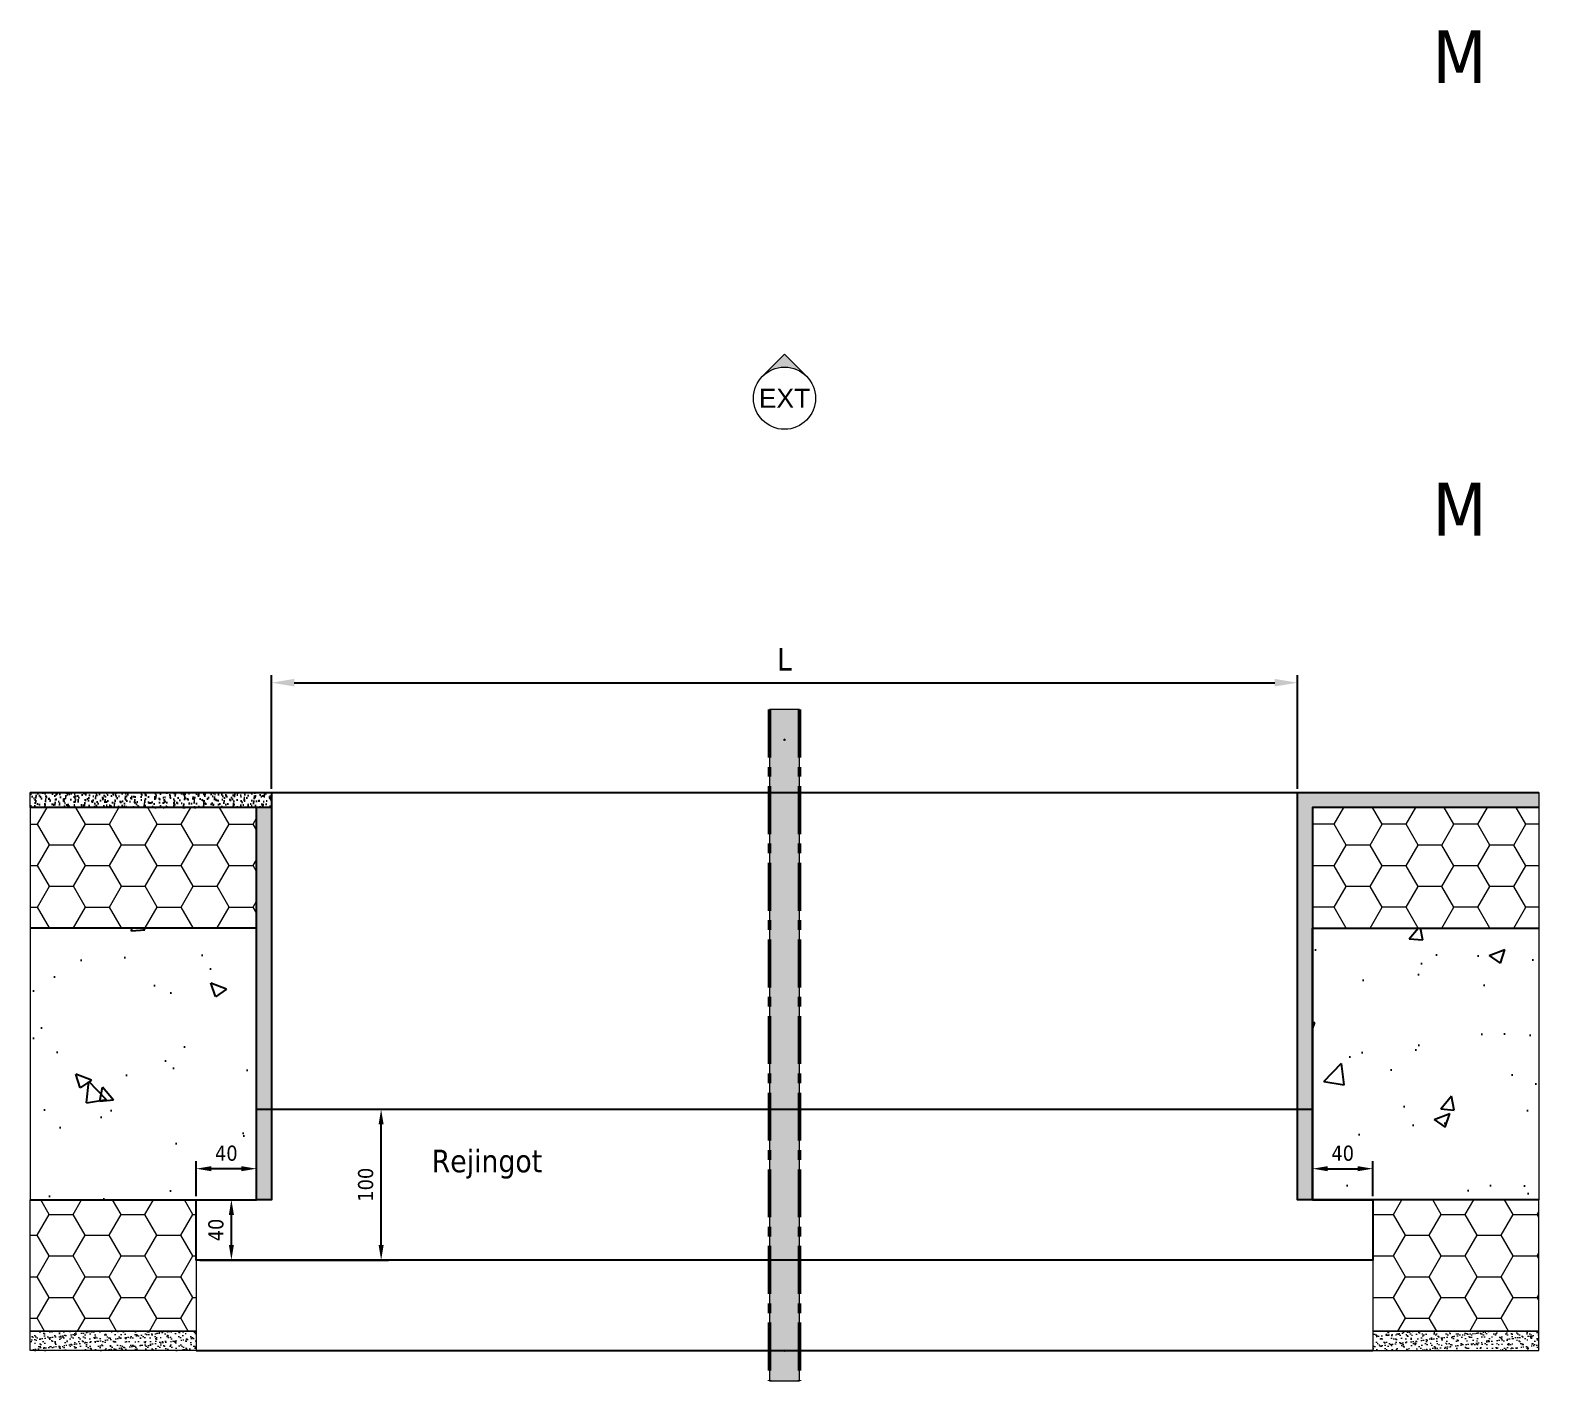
# Model space of a CAD drawing. Header units: millimetres. Extents: x -20000 to 230000, y -17405 to 25402.
# Drawn here: x 124517 to 125518, y 4028 to 4923 of the extents above; entities that cross this region are included whole.
import ezdxf
from ezdxf.enums import TextEntityAlignment as Align

# ---------------------------------------------------------------- set-up
doc = ezdxf.new("R2010")
doc.units = ezdxf.units.MM
doc.header["$PDMODE"] = 35
doc.header["$PDSIZE"] = 0.5
doc.linetypes.add('AXES', pattern=[50.800000000000004, 31.75, -6.35, 6.35, -6.35])
doc.layers.get('0').update_dxf_attribs({"lineweight": 13})
doc.layers.get('Defpoints').update_dxf_attribs({"true_color": 0xc2a584})
for name, color, linetype, lineweight in [('0 - 1 (validé)', 3, 'Continuous', 13), ('1 - Axe', 1, 'AXES', 0), ('1 - BETON', 251, 'Continuous', 25), ('1 - Cotation', 32, 'Continuous', 13), ('1 - Isolant', 132, 'Continuous', 13), ('1 - Platre', 252, 'Continuous', 13), ('1 - Texte', 7, 'Continuous', 13)]:
    doc.layers.add(name, color=color, linetype=linetype, lineweight=lineweight)
doc.layers.add('0 - Invisible', color=43, linetype='Continuous', lineweight=0, plot=False)
doc.layers.add('Non visible', color=163, linetype='Continuous', lineweight=25, plot=False)
doc.layers.add('1 - Cache', color=7, linetype='Continuous', lineweight=0, true_color=0xffffff)
doc.styles.get("Standard").update_dxf_attribs({"font": 'ARIALUNI.TTF'})
doc.styles.add('Texte Poralu', font='tahomabd.ttf')
doc.dimstyles.new('100 - 1000', dxfattribs={"dimtxt": 15, "dimasz": 15, "dimexe": 5, "dimexo": 2.5, "dimgap": 8, "dimtad": 1, "dimdec": 1, "dimtxsty": 'Texte Poralu', "dimcen": 10, "dimazin": 0, "dimtfac": 1, "dimtdec": 1, "dimtmove": 0, "dimatfit": 3, "dimfxl": 1, "dimarcsym": 0})
doc.dimstyles.new('30 - 1000', dxfattribs={"dimtxt": 10, "dimasz": 10, "dimexe": 5, "dimexo": 2.5, "dimgap": 5, "dimtad": 1, "dimdec": 1, "dimtxsty": 'Texte Poralu', "dimcen": 5, "dimazin": 0, "dimtfac": 1, "dimtdec": 1, "dimtmove": 0, "dimatfit": 3, "dimfxl": 1, "dimarcsym": 0})

# ---------------------------------------------------------------- blocks, each defined once
blk = doc.blocks.new('Cadre Coupe_Elev')
at = {"color": 7}
blk.add_attdef('REPERE_1', text='', height=300, dxfattribs=at).set_placement((1000, 9000), align=Align.MIDDLE_CENTER)
at = {"layer": '1 - Texte', "color": 7}
for tag, p in [('DEFINITION1', (5000, 1200)), ('DEFINITION2', (5000, 800))]:
    blk.add_attdef(tag, text='', height=250, dxfattribs=at).set_placement(p, align=Align.MIDDLE_CENTER)
at = {"layer": 'Non visible', "style": 'Texte Poralu'}
for p in [(5447.11721373623, 4905.799125232807), (5447.11721373623, 4605.799125232807)]:
    blk.add_attdef('REPERE_2', text='', height=35, dxfattribs=at).set_placement(p, align=Align.MIDDLE_LEFT)
blk = doc.blocks.new('*U441')
at = {"layer": '1 - Isolant'}
h = blk.add_hatch(dxfattribs=at)
h.set_pattern_fill('HONEY', color=256, scale=5, style=0)
h.set_pattern_definition([(0, (110.0000906813123, 79.99999999999812), (23.8125, 13.748153225), [15.875, -31.75]), (120, (110.0000906813123, 79.99999999999812), (-23.81249994797095, 13.74815331511695), [15.87499999999995, -31.7499999999999]), (59.99999999999999, (110.0000906813123, 79.99999999999812), (5.202904551637744e-08, 27.49630654011694), [-31.75, 15.875])])
h.paths.add_polyline_path([(-149.9999933903616, 0), (0, -9.094947017729282e-13), (-8.952838470577262e-13, 79.99999999999818), (-149.9999933903625, 79.99999999999906)])
at = {"layer": '0 - Invisible'}
blk.add_lwpolyline([(-149.9999933903625, 79.99999999999906), (-149.9999933903616, 0)], dxfattribs=at)
at = {"layer": '1 - Isolant'}
blk.add_lwpolyline([(-149.9999933903616, 0), (0, 0), (0, 0), (0, -9.094947017729282e-13), (-8.952838470577262e-13, 79.99999999999818), (-149.9999933903625, 79.99999999999906)], dxfattribs=at)
blk = doc.blocks.new('*U1415')
at = {"layer": '1 - Isolant'}
h = blk.add_hatch(dxfattribs=at)
h.set_pattern_fill('HONEY', color=256, scale=5)
h.set_pattern_definition([(0, (204.9999275225655, -1.4210854715202e-14), (23.8125, 13.748153225), [15.875, -31.75]), (120, (204.9999275225655, -1.4210854715202e-14), (-23.81249994797095, 13.74815331511695), [15.87499999999996, -31.74999999999992]), (59.99999999999999, (204.9999275225655, -1.4210854715202e-14), (5.202904551637744e-08, 27.49630654011694), [-31.75, 15.875])])
h.paths.add_polyline_path([(-149.9999999999709, -87.00000000000001), (-149.9999999999709, 0), (-40.00003610200655, 0), (-40.00003610200655, -87.00000000000001)])
at = {"layer": '1 - Platre'}
h = blk.add_hatch(dxfattribs=at)
h.set_pattern_fill('AR-SAND', color=256, scale=0.1)
h.set_pattern_definition([(37.50000000000001, (204.9999275225655, -1.4210854715202e-14), (-0.1600031295984046, 4.894132373293424), [0, -3.860800000000001, 0, -4.318000000000001, 0, -4.1275]), (7.499999999999999, (204.9999275225655, -1.4210854715202e-14), (4.495232831380027, 7.168251005683543), [0, -2.0828, 0, -3.4798, 0, -1.3335]), (327.5, (201.8757275225655, -1.4210854715202e-14), (7.90992370241458, 0.01437184678545691), [0, -1.27, 0, -4.572, 0, -5.969]), (317.5, (201.8757275225655, -1.4210854715202e-14), (7.635564524722972, 2.229293232572162), [0, -0.635, 0, -2.9972, 0, -3.429])])
h.paths.add_polyline_path([(-149.9999999999709, -100), (-149.9999999999709, -87.00000000000001), (-40.00003610200655, -87.00000000000001), (-40.00003610200655, -100)])
at = {"layer": '0 - Invisible'}
for points in [[(-149.9999999999709, -87.00000000000001), (-149.9999999999709, 0)], [(-149.9999999999709, -100), (-149.9999999999709, -87.00000000000001)]]:
    blk.add_lwpolyline(points, dxfattribs=at)
at = {"layer": '1 - Isolant'}
blk.add_lwpolyline([(-149.9999999999709, 0), (-40.00003610200655, 0), (-40.00003610200655, -87.00000000000001), (-149.9999999999709, -87.00000000000001)], dxfattribs=at)
at = {"layer": '1 - Platre'}
blk.add_lwpolyline([(-149.9999999999709, -87.00000000000001), (-40.00003610200655, -87.00000000000001), (-40.00003610200655, -100), (-149.9999999999709, -100)], dxfattribs=at)
blk = doc.blocks.new('*U1390')
at = {"layer": '1 - Isolant'}
h = blk.add_hatch(dxfattribs=at)
h.set_pattern_fill('HONEY', color=256, scale=5)
h.set_pattern_definition([(0, (79.99994836091537, -1.4210854715202e-14), (23.8125, 13.748153225), [15.875, -31.75]), (120, (79.99994836091537, -1.4210854715202e-14), (-23.81249994797095, 13.74815331511695), [15.87499999999996, -31.74999999999991]), (59.99999999999999, (79.99994836091537, -1.4210854715202e-14), (5.202904551637744e-08, 27.49630654011694), [-31.75, 15.875])])
h.paths.add_polyline_path([(150.0000385328185, -87.00000000000001), (150.0000385328185, 0), (39.99990982809688, 0), (39.99990982809688, -87.00000000000001)])
at = {"layer": '1 - Platre'}
h = blk.add_hatch(dxfattribs=at)
h.set_pattern_fill('AR-SAND', color=256, scale=0.1)
h.set_pattern_definition([(37.50000000000001, (79.99994836091537, -1.4210854715202e-14), (-0.1600031295984046, 4.894132373293424), [0, -3.860800000000001, 0, -4.318000000000001, 0, -4.1275]), (7.499999999999999, (79.99994836091537, -1.4210854715202e-14), (4.495232831380027, 7.168251005683543), [0, -2.0828, 0, -3.4798, 0, -1.3335]), (327.5, (76.87574836091537, -1.4210854715202e-14), (7.90992370241458, 0.01437184678545691), [0, -1.27, 0, -4.572, 0, -5.969]), (317.5, (76.87574836091537, -1.4210854715202e-14), (7.635564524722972, 2.229293232572162), [0, -0.635, 0, -2.9972, 0, -3.429])])
h.paths.add_polyline_path([(150.0000385328185, -100), (150.0000385328185, -87.00000000000001), (39.99990982809688, -87.00000000000001), (39.99990982809688, -100)])
at = {"layer": '0 - Invisible'}
for points in [[(150.0000385328185, -87.00000000000001), (150.0000385328185, 0)], [(150.0000385328185, -100), (150.0000385328185, -87.00000000000001)]]:
    blk.add_lwpolyline(points, dxfattribs=at)
at = {"layer": '1 - Isolant'}
blk.add_lwpolyline([(150.0000385328185, 0), (39.99990982809688, 0), (39.99990982809688, -87.00000000000001), (150.0000385328185, -87.00000000000001)], dxfattribs=at)
at = {"layer": '1 - Platre'}
blk.add_lwpolyline([(150.0000385328185, -87.00000000000001), (39.99990982809688, -87.00000000000001), (39.99990982809688, -100), (150.0000385328185, -100)], dxfattribs=at)
blk = doc.blocks.new('*U442')
at = {"layer": '1 - Isolant'}
h = blk.add_hatch(dxfattribs=at)
h.set_pattern_fill('HONEY', color=256, scale=5, style=0)
h.set_pattern_definition([(0, (110.0000906813141, 79.99999999999812), (23.8125, 13.748153225), [15.875, -31.75]), (120, (110.0000906813141, 79.99999999999812), (-23.81249994797095, 13.74815331511695), [15.87499999999995, -31.7499999999999]), (59.99999999999999, (110.0000906813141, 79.99999999999812), (5.202904551637744e-08, 27.49630654011694), [-31.75, 15.875])])
h.paths.add_polyline_path([(-149.9999933903616, 0), (1.818989403545856e-12, -9.094947017729282e-13), (9.237055564881302e-13, 79.99999999999818), (-149.9999933903625, 79.99999999999906)])
at = {"layer": '0 - Invisible'}
blk.add_lwpolyline([(-149.9999933903625, 79.99999999999906), (-149.9999933903616, 0)], dxfattribs=at)
at = {"layer": '1 - Isolant'}
blk.add_lwpolyline([(-149.9999933903616, 0), (0, 0), (0, 0), (1.818989403545856e-12, -9.094947017729282e-13), (9.237055564881302e-13, 79.99999999999818), (-149.9999933903625, 79.99999999999906)], dxfattribs=at)
blk = doc.blocks.new('*U189')
h = blk.add_hatch(color=256)
edge = h.paths.add_edge_path()
edge.add_line((-2.072522045462071e-13, 29.16815472393788), (-14.58407736196905, 14.58407736197051))
edge.add_arc((1.103117597267565e-11, -1.326938559031979e-11), 20.62500000001327, 90.00000000003098, 134.9999999999927, ccw=False)
edge.add_arc((-8.900435943814897e-12, -8.125056183416809e-12), 20.62500000000813, 45.00000000000222, 89.99999999997573, ccw=False)
edge.add_line((14.58407736196884, 14.58407736197071), (-2.060573933704291e-13, 29.16815472393788))
for p, q in [((0.00170546913411465, 29.16815472393787), (-14.58407736197124, 14.58407736196831)), ((14.58407736196884, 14.58407736197071), (0.00170546913411465, 29.16815472393787))]:
    blk.add_line(p, q)
blk.add_circle((0, 0), 20.625)
at = {"insert": (0, 0), "char_height": 12.5, "attachment_point": 5}
blk.add_mtext('EXT', dxfattribs=at)
blk = doc.blocks.new('*D1632')
at = {"layer": '1 - Cotation', "color": 0, "lineweight": -2, "transparency": 16777216}
for p, q in [((124677.4998639154, 4420.428416253084), (124677.4998639154, 4495.743389969402)), ((124692.4998639154, 4490.743389969402), (125342.4999916996, 4490.743389969402)), ((125357.4999916996, 4420.428078769466), (125357.4999916996, 4495.743389969402))]:
    blk.add_line(p, q, dxfattribs=at)
at = {"layer": '1 - Cotation', "color": 0, "transparency": 16777216}
for points in [[(124692.4998639154, 4493.243389969402), (124692.4998639154, 4488.243389969402), (124677.4998639154, 4490.743389969402)], [(125342.4999916996, 4493.243389969402), (125342.4999916996, 4488.243389969402), (125357.4999916996, 4490.743389969402)]]:
    blk.add_solid(points, dxfattribs=at)
at = {"layer": 'Defpoints', "color": 0, "transparency": 16777216}
for p in [(125357.4999916996, 4490.743389969402), (124677.4998639154, 4417.928416253084), (125357.4999916996, 4417.928078769466)]:
    blk.add_point(p, dxfattribs=at)
at = {"layer": '1 - Cotation', "color": 0, "transparency": 16777216, "insert": (125017.4999278075, 4506.243389969402), "char_height": 15, "attachment_point": 5, "style": 'Texte Poralu'}
blk.add_mtext('L', dxfattribs=at)
blk = doc.blocks.new('*U435')
at = {"layer": '1 - BETON'}
h = blk.add_hatch(dxfattribs=at)
h.set_pattern_fill('CONCRETE', color=256, scale=15, style=0, pattern_type=2)
h.set_pattern_definition([(49.99999999999999, (-49.99996146718152, -20.00000000000003), (107.589027390113, -9.412820247389266), [11.25, -123.75]), (355, (-49.99996146718152, -20.00000000000003), (-20.81270004195, 112.8288200550018), [9, -99]), (100.4514, (-41.03420946718152, -20.78440100000003), (86.77640725710323, 103.415931309143), [9.5610285, -105.1713168]), (46.18420000000002, (-49.99996146718152, 9.999999999999977), (160.0861572938467, -24.82785214935271), [16.87499999999996, -185.6249999999997]), (96.6356, (-36.65944971718152, 7.931003949999974), (140.1994058323055, 146.1176806350663), [14.3415432, -157.75695]), (351.1842, (-49.99996146718152, 9.999999999999977), (140.1992917700441, 146.1177901387987), [13.5, -148.5]), (21, (-34.99996146718152, 2.499999999999975), (89.53605781776925, -60.39283359980082), [11.25, -123.75]), (326.0000000000001, (-34.99996146718152, 2.499999999999975), (36.49729978823726, 108.772506757028), [9, -99]), (71.4514, (-27.53862651718151, -2.532740900000025), (126.0333942872235, 48.37957450649286), [9.5610285, -105.1713168]), (37.50000000000001, (-49.99996146718152, -20.00000000000003), (1.8239782975936, 49.93407807469672), [0, -97.8, 0, -100.5, 0, -99.375]), (7.499999999999999, (-49.99996146718152, -20.00000000000003), (39.46043061632229, 59.16175678235403), [0, -57.3, 0, -95.55, 0, -37.875]), (327.5, (-83.44996146718152, -20.00000000000003), (80.07336542586135, -3.383230760156963), [0, -37.5, 0, -117, 0, -155.25]), (317.5, (-98.44996146718152, -20.00000000000003), (87.47792540135794, 15.01574734984766), [0, -48.75, 0, -77.69999999999999, 0, -110.25])])
h.paths.add_polyline_path([(150.0000385328185, 179.9999999999999), (150.0000385328185, 0), (0, 0), (0, 180)])
at = {"layer": '0 - Invisible'}
blk.add_lwpolyline([(150.0000385328185, 179.9999999999999), (150.0000385328185, 0)], dxfattribs=at)
at = {"layer": '1 - BETON'}
blk.add_lwpolyline([(150.0000385328185, 0), (0, 0), (0, 180), (150.0000385328185, 179.9999999999999)], dxfattribs=at)
blk = doc.blocks.new('*U434')
at = {"layer": '1 - BETON'}
h = blk.add_hatch(dxfattribs=at)
h.set_pattern_fill('CONCRETE', color=256, scale=15, style=0, pattern_type=2)
h.set_pattern_definition([(49.99999999999999, (-50.00000000000003, -20.00000000000003), (107.589027390113, -9.412820247389266), [11.25, -123.75]), (355, (-50.00000000000003, -20.00000000000003), (-20.81270004195, 112.8288200550018), [9, -99]), (100.4514, (-41.03424800000003, -20.78440100000002), (86.77640725710323, 103.415931309143), [9.5610285, -105.1713168]), (46.18420000000002, (-50.00000000000003, 9.999999999999977), (160.0861572938467, -24.82785214935271), [16.87499999999996, -185.6249999999997]), (96.6356, (-36.65948825000003, 7.931003949999974), (140.1994058323055, 146.1176806350663), [14.3415432, -157.75695]), (351.1842, (-50.00000000000003, 9.999999999999977), (140.1992917700441, 146.1177901387987), [13.5, -148.5]), (21, (-35.00000000000003, 2.499999999999975), (89.53605781776925, -60.39283359980082), [11.25, -123.75]), (326.0000000000001, (-35.00000000000003, 2.499999999999975), (36.49729978823726, 108.772506757028), [9, -99]), (71.4514, (-27.53866505000002, -2.532740900000025), (126.0333942872235, 48.37957450649286), [9.5610285, -105.1713168]), (37.50000000000001, (-50.00000000000003, -20.00000000000003), (1.8239782975936, 49.93407807469672), [0, -97.8, 0, -100.5, 0, -99.375]), (7.499999999999999, (-50.00000000000003, -20.00000000000003), (39.46043061632229, 59.16175678235403), [0, -57.3, 0, -95.55, 0, -37.875]), (327.5, (-83.45000000000003, -20.00000000000003), (80.07336542586135, -3.383230760156963), [0, -37.5, 0, -117, 0, -155.25]), (317.5, (-98.45000000000003, -20.00000000000003), (87.47792540135794, 15.01574734984766), [0, -48.75, 0, -77.69999999999999, 0, -110.25])])
h.paths.add_polyline_path([(150, 179.9999999999999), (150, 0), (0, 0), (0, 180)])
at = {"layer": '0 - Invisible'}
blk.add_lwpolyline([(150, 179.9999999999999), (150, 0)], dxfattribs=at)
at = {"layer": '1 - BETON'}
blk.add_lwpolyline([(150, 0), (0, 0), (0, 180), (150, 179.9999999999999)], dxfattribs=at)
blk = doc.blocks.new('*D1633')
at = {"layer": '1 - Cotation', "color": 0, "lineweight": -2, "transparency": 16777216}
for p, q in [((124669.9998791712, 4207.928406744628), (124755.1217665081, 4207.928406744628)), ((124750.1217665081, 4117.928406744617), (124750.1217665081, 4197.928406744628)), ((124629.9999032392, 4107.928406744617), (124755.1217665081, 4107.928406744617))]:
    blk.add_line(p, q, dxfattribs=at)
at = {"layer": '1 - Cotation', "color": 0, "transparency": 16777216}
for points in [[(124748.4550998414, 4197.928406744628), (124751.7884331748, 4197.928406744628), (124750.1217665081, 4207.928406744628)], [(124748.4550998414, 4117.928406744617), (124751.7884331748, 4117.928406744617), (124750.1217665081, 4107.928406744617)]]:
    blk.add_solid(points, dxfattribs=at)
at = {"layer": 'Defpoints', "color": 0, "transparency": 16777216}
for p in [(124667.4998791712, 4207.928406744628), (124750.1217665081, 4207.928406744628), (124627.4999032392, 4107.928406744617)]:
    blk.add_point(p, dxfattribs=at)
at = {"layer": '1 - Cotation', "color": 0, "transparency": 16777216, "insert": (124739.9169310481, 4157.928406744642), "char_height": 10, "attachment_point": 5, "rotation": 90, "style": 'Texte Poralu'}
blk.add_mtext('100', dxfattribs=at)
blk = doc.blocks.new('*D1634')
at = {"layer": '1 - Cotation', "color": 0, "lineweight": -2, "transparency": 16777216}
for p, q in [((124627.4999754432, 4150.428406744617), (124627.4999754432, 4173.551336453995)), ((124667.4999754432, 4150.428406744617), (124667.4999754432, 4173.551336453995)), ((124657.4999754432, 4168.551336453995), (124637.4999754432, 4168.551336453995))]:
    blk.add_line(p, q, dxfattribs=at)
at = {"layer": '1 - Cotation', "color": 0, "transparency": 16777216}
for points in [[(124637.4999754432, 4170.218003120662), (124637.4999754432, 4166.884669787328), (124627.4999754432, 4168.551336453995)], [(124657.4999754432, 4170.218003120662), (124657.4999754432, 4166.884669787328), (124667.4999754432, 4168.551336453995)]]:
    blk.add_solid(points, dxfattribs=at)
at = {"layer": 'Defpoints', "color": 0, "transparency": 16777216}
for p in [(124627.4999754432, 4168.551336453995), (124627.4999754432, 4147.928406744617), (124667.4999754432, 4147.928406744617)]:
    blk.add_point(p, dxfattribs=at)
at = {"layer": '1 - Cotation', "color": 0, "transparency": 16777216, "insert": (124647.4999754432, 4178.756171914035), "char_height": 10, "attachment_point": 5, "style": 'Texte Poralu'}
blk.add_mtext('40', dxfattribs=at)
blk = doc.blocks.new('*D1635')
at = {"layer": '1 - Cotation', "color": 0, "lineweight": -2, "transparency": 16777216}
for p, q in [((125367.4999754432, 4150.428406744617), (125367.4999754432, 4173.551336453995)), ((125407.5000656151, 4150.428406744617), (125407.5000656151, 4173.551336453995)), ((125377.4999754432, 4168.551336453995), (125397.5000656151, 4168.551336453995))]:
    blk.add_line(p, q, dxfattribs=at)
at = {"layer": '1 - Cotation', "color": 0, "transparency": 16777216}
for points in [[(125377.4999754432, 4170.218003120662), (125377.4999754432, 4166.884669787328), (125367.4999754432, 4168.551336453995)], [(125397.5000656151, 4170.218003120662), (125397.5000656151, 4166.884669787328), (125407.5000656151, 4168.551336453995)]]:
    blk.add_solid(points, dxfattribs=at)
at = {"layer": 'Defpoints', "color": 0, "transparency": 16777216}
for p in [(125407.5000656151, 4168.551336453995), (125367.4999754432, 4147.928406744617), (125407.5000656151, 4147.928406744617)]:
    blk.add_point(p, dxfattribs=at)
at = {"layer": '1 - Cotation', "color": 0, "transparency": 16777216, "insert": (125387.5000205292, 4178.756171914035), "char_height": 10, "attachment_point": 5, "style": 'Texte Poralu'}
blk.add_mtext('40', dxfattribs=at)
blk = doc.blocks.new('*U1391')
at = {"layer": '1 - Cache'}
blk.add_hatch(color=256, dxfattribs=at).paths.add_polyline_path([(-10.00098641521721, 19.99950676198393), (-9.97903840574168, -425.000498093618), (10.02096156993235, -424.9995116662377), (9.999013560456817, 20.00049318936413)])
at = {"layer": '0 - Invisible'}
blk.add_lwpolyline([(-10.00098641521721, 19.99950676198393), (-9.97903840574168, -425.000498093618), (10.02096156993235, -424.9995116662377), (9.999013560456817, 20.00049318936413)], close=True, dxfattribs=at)
for p in [(0, 0), (0.01997515471514385, -405.0000049042537)]:
    blk.add_point(p, dxfattribs=at)
at = {"layer": '1 - Axe', "lineweight": 50}
for p, q in [((9.999013560456817, 20.00049318936413), (10.02096156993235, -424.9995116662377)), ((-10.00098641521721, 19.99950676198393), (-9.97903840574168, -425.000498093618))]:
    blk.add_line(p, q, dxfattribs=at)
blk = doc.blocks.new('*U498')
at = {"layer": '1 - BETON'}
h = blk.add_hatch(dxfattribs=at)
h.set_pattern_fill('AR-SAND', color=256, scale=0.1)
h.set_pattern_definition([(37.50000000000001, (49.99994055178092, -59.99999524586235), (-0.1600031295984046, 4.894132373293424), [0, -3.860800000000001, 0, -4.318000000000001, 0, -4.1275]), (7.499999999999999, (49.99994055178092, -59.99999524586235), (4.495232831380027, 7.168251005683543), [0, -2.0828, 0, -3.4798, 0, -1.3335]), (327.5, (46.87574055178092, -59.99999524586235), (7.90992370241458, 0.01437184678545762), [0, -1.27, 0, -4.572, 0, -5.969]), (317.5, (46.87574055178092, -59.99999524586235), (7.635564524722972, 2.229293232572163), [0, -0.635, 0, -2.9972, 0, -3.429])])
h.paths.add_polyline_path([(-150.0000594482191, 10), (-150.0000594482191, 0), (0, 0), (0, -259.9999952458624), (10, -259.9999952458624), (10, 10)])
at = {"layer": '0 - Invisible'}
blk.add_lwpolyline([(-150.0000594482191, 10), (-150.0000594482191, 0)], dxfattribs=at)
at = {"layer": '1 - BETON'}
blk.add_lwpolyline([(-150.0000594482191, 0), (0, 0), (0, -259.9999952458624), (10, -259.9999952458624), (10, 10), (-150.0000594482191, 10)], dxfattribs=at)
blk = doc.blocks.new('*U679')
at = {"layer": '1 - BETON'}
h = blk.add_hatch(dxfattribs=at)
h.set_pattern_fill('AR-SAND', color=256, scale=0.1)
h.set_pattern_definition([(37.50000000000001, (0, -59.9999999998895), (-0.1600031295984046, 4.894132373293424), [0, -3.860800000000001, 0, -4.318000000000001, 0, -4.1275]), (7.499999999999999, (0, -59.9999999998895), (4.495232831380027, 7.168251005683543), [0, -2.0828, 0, -3.4798, 0, -1.3335]), (327.5, (-3.1242, -59.9999999998895), (7.90992370241458, 0.01437184678545762), [0, -1.27, 0, -4.572, 0, -5.969]), (317.5, (-3.1242, -59.9999999998895), (7.635564524722972, 2.229293232572163), [0, -0.635, 0, -2.9972, 0, -3.429])])
h.paths.add_polyline_path([(9.999999999999963, -259.9999999998895), (10, 0), (0, 0), (-3.673940397442059e-14, -259.9999999998895)])
at = {"layer": '0 - Invisible'}
blk.add_line((-3.673940397442059e-14, -259.9999999998895), (9.999999999999963, -259.9999999998895), dxfattribs=at)
at = {"layer": '1 - BETON'}
blk.add_lwpolyline([(9.999999999999963, -259.9999999998895), (10, 0), (0, 0), (-3.673940397442059e-14, -259.9999999998895)], dxfattribs=at)
blk = doc.blocks.new('*U680')
at = {"layer": '1 - BETON'}
h = blk.add_hatch(dxfattribs=at)
h.set_pattern_fill('AR-SAND', color=256, scale=0.1)
h.set_pattern_definition([(37.50000000000001, (0, 40.00006681227478), (-0.1600031295984046, 4.894132373293424), [0, -3.860800000000001, 0, -4.318000000000001, 0, -4.1275]), (7.499999999999999, (0, 40.00006681227478), (4.495232831380027, 7.168251005683543), [0, -2.0828, 0, -3.4798, 0, -1.3335]), (327.5, (-3.1242, 40.00006681227478), (7.90992370241458, 0.01437184678545762), [0, -1.27, 0, -4.572, 0, -5.969]), (317.5, (-3.1242, 40.00006681227478), (7.635564524722972, 2.229293232572163), [0, -0.635, 0, -2.9972, 0, -3.429])])
h.paths.add_polyline_path([(9.999999999999964, -159.9999331877252), (10, 3.979039320256561e-13), (0, 0), (-3.673940397442059e-14, -159.9999331877256)])
at = {"layer": '0 - Invisible'}
blk.add_line((-3.673940397442059e-14, -159.9999331877256), (9.999999999999964, -159.9999331877252), dxfattribs=at)
at = {"layer": '1 - BETON'}
blk.add_lwpolyline([(9.999999999999964, -159.9999331877252), (10, 3.979039320256561e-13), (0, 0), (-3.673940397442059e-14, -159.9999331877256)], dxfattribs=at)
blk = doc.blocks.new('*D1629')
at = {"layer": '1 - Cotation', "color": 0, "lineweight": -2, "transparency": 16777216}
for p, q in [((124629.9999754432, 4147.928406744617), (124655.8731613738, 4147.928406744617)), ((124650.8731613738, 4117.928406744617), (124650.8731613738, 4137.928406744617)), ((124629.9999032392, 4107.928406744617), (124655.8731613738, 4107.928406744617))]:
    blk.add_line(p, q, dxfattribs=at)
at = {"layer": '1 - Cotation', "color": 0, "transparency": 16777216}
for points in [[(124649.2064947072, 4137.928406744617), (124652.5398280405, 4137.928406744617), (124650.8731613738, 4147.928406744617)], [(124649.2064947072, 4117.928406744617), (124652.5398280405, 4117.928406744617), (124650.8731613738, 4107.928406744617)]]:
    blk.add_solid(points, dxfattribs=at)
at = {"layer": 'Defpoints', "color": 0, "transparency": 16777216}
for p in [(124627.4999754432, 4147.928406744617), (124650.8731613738, 4147.928406744617), (124627.4999032392, 4107.928406744617)]:
    blk.add_point(p, dxfattribs=at)
at = {"layer": '1 - Cotation', "color": 0, "transparency": 16777216, "insert": (124640.6683259138, 4127.928406744637), "char_height": 10, "attachment_point": 5, "rotation": 90, "style": 'Texte Poralu'}
blk.add_mtext('40', dxfattribs=at)

msp = doc.modelspace()

# ---------------------------------------------------------------- linework, layer by layer
at = {"layer": '1 - BETON'}
msp.add_line((124627.5398637746, 4047.928406744617), (125407.4998913714, 4047.928406744617), dxfattribs=at)
msp.add_lwpolyline([(124627.4999754432, 4147.928406744617), (124667.4999754432, 4147.928406744617), (124667.4998791712, 4207.928406744628), (125367.4999256654, 4207.928406744628), (125367.4999754432, 4147.928406744617), (125407.5000656151, 4147.928406744617), (125407.4998852713, 4107.928406744621), (124627.4999032392, 4107.928406744617)], close=True, dxfattribs=at)
at = {"layer": 'Defpoints', "ltscale": 2}
msp.add_line((124677.4998639154, 4417.928416253084), (125357.4999916996, 4417.928078769466), dxfattribs=at)

# ---------------------------------------------------------------- block references
for name, p in [('*U189', (125017.5016528884, 4679.328465829611)), ('*U1391', (125017.4999024183, 4452.928411648871)), ('*U435', (125367.4999754432, 4147.928406744617)), ('*U1415', (124667.4999754432, 4147.928406744617)), ('*U1390', (125367.4999754432, 4147.928406744617))]:
    msp.add_blockref(name, p)
at = {"xscale": -1}
for name, p, rotation in [('*U680', (124677.4998734239, 4407.928416253088), 270.0000544799311), ('*U498', (125367.4999918415, 4407.928078911344), 8.128960704567589e-07), ('*U679', (124667.4999754432, 4147.928406744619), 180.0000544799311), ('*U442', (125367.5000205856, 4327.928406744617), 359.9999598587287)]:
    msp.add_blockref(name, p, dxfattribs=dict(at, rotation=rotation))
at = {"rotation": 4.014127135292442e-05}
msp.add_blockref('*U441', (124667.4999996846, 4327.928406744617), dxfattribs=at)
at = {"xscale": -1}
msp.add_blockref('*U434', (124667.4999754432, 4147.928406744617), dxfattribs=at)
at = {"layer": '0 - 1 (validé)'}
ref = msp.add_blockref('Cadre Coupe_Elev', (120000, 0), dxfattribs=at)
ref.add_attrib('REPERE_2', 'M', dxfattribs={"layer": 'Non visible', "height": 35, "style": 'Texte Poralu'}).set_placement((125447.1172137362, 4905.799125232807), align=Align.MIDDLE_LEFT)
ref.add_attrib('REPERE_2', 'M', dxfattribs={"layer": 'Non visible', "height": 35, "style": 'Texte Poralu'}).set_placement((125447.1172137362, 4605.799125232807), align=Align.MIDDLE_LEFT)

# ---------------------------------------------------------------- texts
at = {"layer": '1 - Texte', "insert": (124783.6402049028, 4181.175707928429), "char_height": 15, "attachment_point": 1, "style": 'Texte Poralu'}
msp.add_mtext_dynamic_manual_height_columns('Rejingot', width=98.00237297415151, gutter_width=300, heights=[0], dxfattribs=at)

# ---------------------------------------------------------------- dimensions: what is measured, and where the dimension line sits
at = {"layer": '1 - Cotation'}
dim = msp.add_linear_dim(base=(125357.4999916996, 4490.743389969402), p1=(124677.4998639154, 4417.928416253084), p2=(125357.4999916996, 4417.928078769466), text='L', dimstyle='100 - 1000', dxfattribs=at)
dim.commit()
dim.dimension.update_dxf_attribs({"geometry": '*D1632', "text_midpoint": (125017.4999278075, 4506.243389969402)})
for base, p2, picture, middle in [((124750.1217665081, 4207.928406744628), (124667.4998791712, 4207.928406744628), '*D1633', (124739.9169310481, 4157.928406744642)), ((124650.8731613738, 4147.928406744617), (124627.4999754432, 4147.928406744617), '*D1629', (124640.6683259138, 4127.928406744637))]:
    dim = msp.add_linear_dim(base=base, p1=(124627.4999032392, 4107.928406744617), p2=p2, angle=90, dimstyle='30 - 1000', dxfattribs=at)
    dim.commit()
    dim.dimension.update_dxf_attribs({"geometry": picture, "text_midpoint": middle})
for base, p1, p2, picture, middle in [((124627.4999754432, 4168.551336453995), (124667.4999754432, 4147.928406744617), (124627.4999754432, 4147.928406744617), '*D1634', (124647.4999754432, 4178.756171914035)), ((125407.5000656151, 4168.551336453995), (125367.4999754432, 4147.928406744617), (125407.5000656151, 4147.928406744617), '*D1635', (125387.5000205292, 4178.756171914035))]:
    dim = msp.add_linear_dim(base=base, p1=p1, p2=p2, dimstyle='30 - 1000', dxfattribs=at)
    dim.commit()
    dim.dimension.update_dxf_attribs({"geometry": picture, "text_midpoint": middle})

doc.saveas('drawing.dxf')
